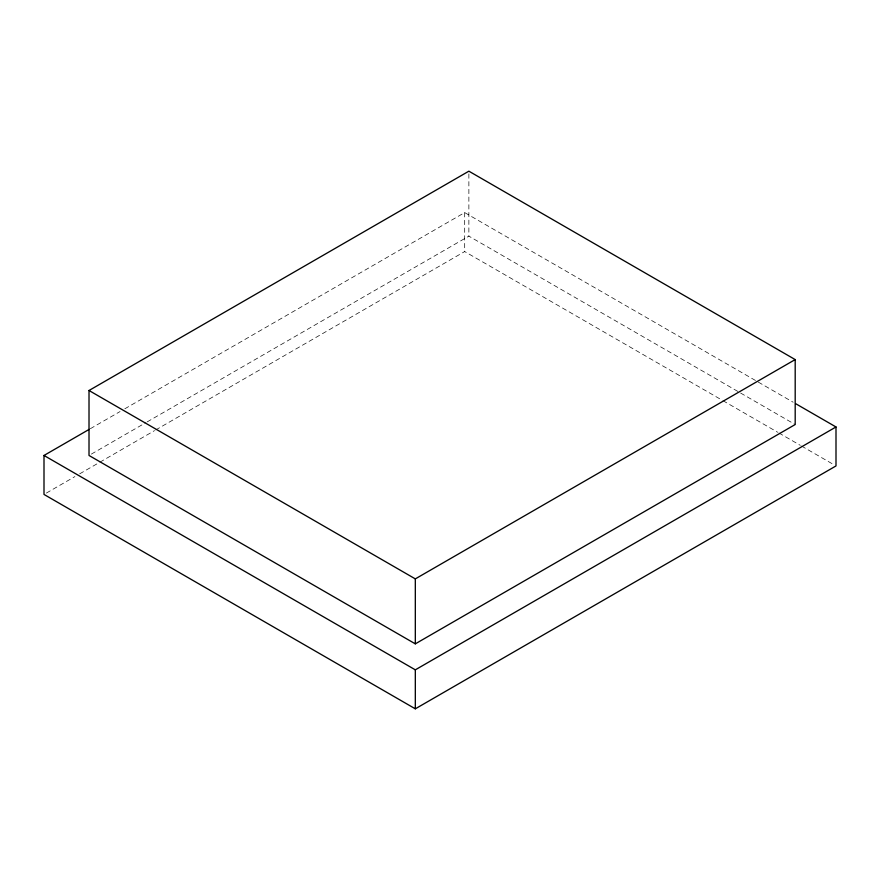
<?xml version="1.0" encoding="UTF-8"?>
<svg xmlns="http://www.w3.org/2000/svg" width="880" height="880" viewBox="0 0 880 880"><rect width="100%" height="100%" fill="white"/><g stroke="black" fill="none" stroke-linecap="round" stroke-linejoin="round"><path stroke-width="0.66" stroke-dasharray="4.4 3.3" d="M90.343 428.703L120.054 411.554M124.806 408.804L464.684 212.586L793.155 402.226M91.377 454.091L145.992 422.565M147.18 421.883L468.875 236.148L739.42 392.337M46.376 493.064L74.899 476.597M79.651 473.858L98.67 462.88M99.858 462.198L154.517 430.628M155.705 429.946L464.684 251.559L721.754 399.971M740.597 393.03L795.19 424.534M722.942 400.664L777.689 432.267M778.877 432.96L800.294 445.324M801.482 446.017L833.624 464.563M468.875 173.888L468.875 236.148M464.684 212.586L464.684 251.559"/><path stroke-width="1.32" d="M89.012 390.5L468.875 171.182L795.19 359.579L795.19 424.534L415.316 643.852L89.012 455.466L89.012 390.5L415.316 578.886L795.19 359.579M795.531 403.601L836 426.965L836 465.938L415.316 708.818L44 494.439L44 455.466L89.155 429.385M44 455.466L415.316 669.834L836 426.965M415.316 578.886L415.316 643.852M415.316 669.834L415.316 708.818"/></g></svg>
